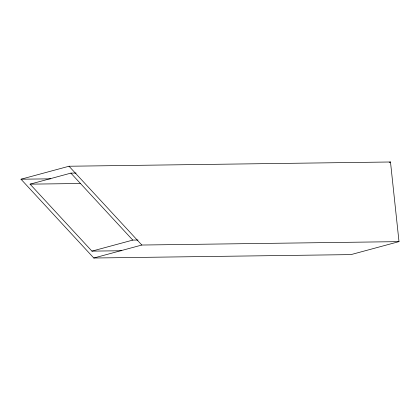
<?xml version="1.0" encoding="UTF-8"?>
<svg xmlns="http://www.w3.org/2000/svg" width="420" height="420" viewBox="0 0 420 420"><rect width="100%" height="100%" fill="white"/><g stroke="black" fill="none" stroke-linecap="round" stroke-linejoin="round"><path stroke-width="0.63" d="M21 179.219L69.017 166.241L390.49 161.989L399 241.631L350.983 254.609L93.807 258.011L21 179.219L50.521 178.831M121.422 250.74L91.948 251.129L30.061 184.154L70.875 173.124L76.12 173.056M389.225 162.33L390.49 161.989M91.948 251.129L132.762 240.098L138.002 240.025M93.807 258.011L141.823 245.033L399 241.631M30.061 184.154L80.54 183.488M69.017 166.241L141.823 245.033M70.875 173.124L132.762 240.098"/></g></svg>
